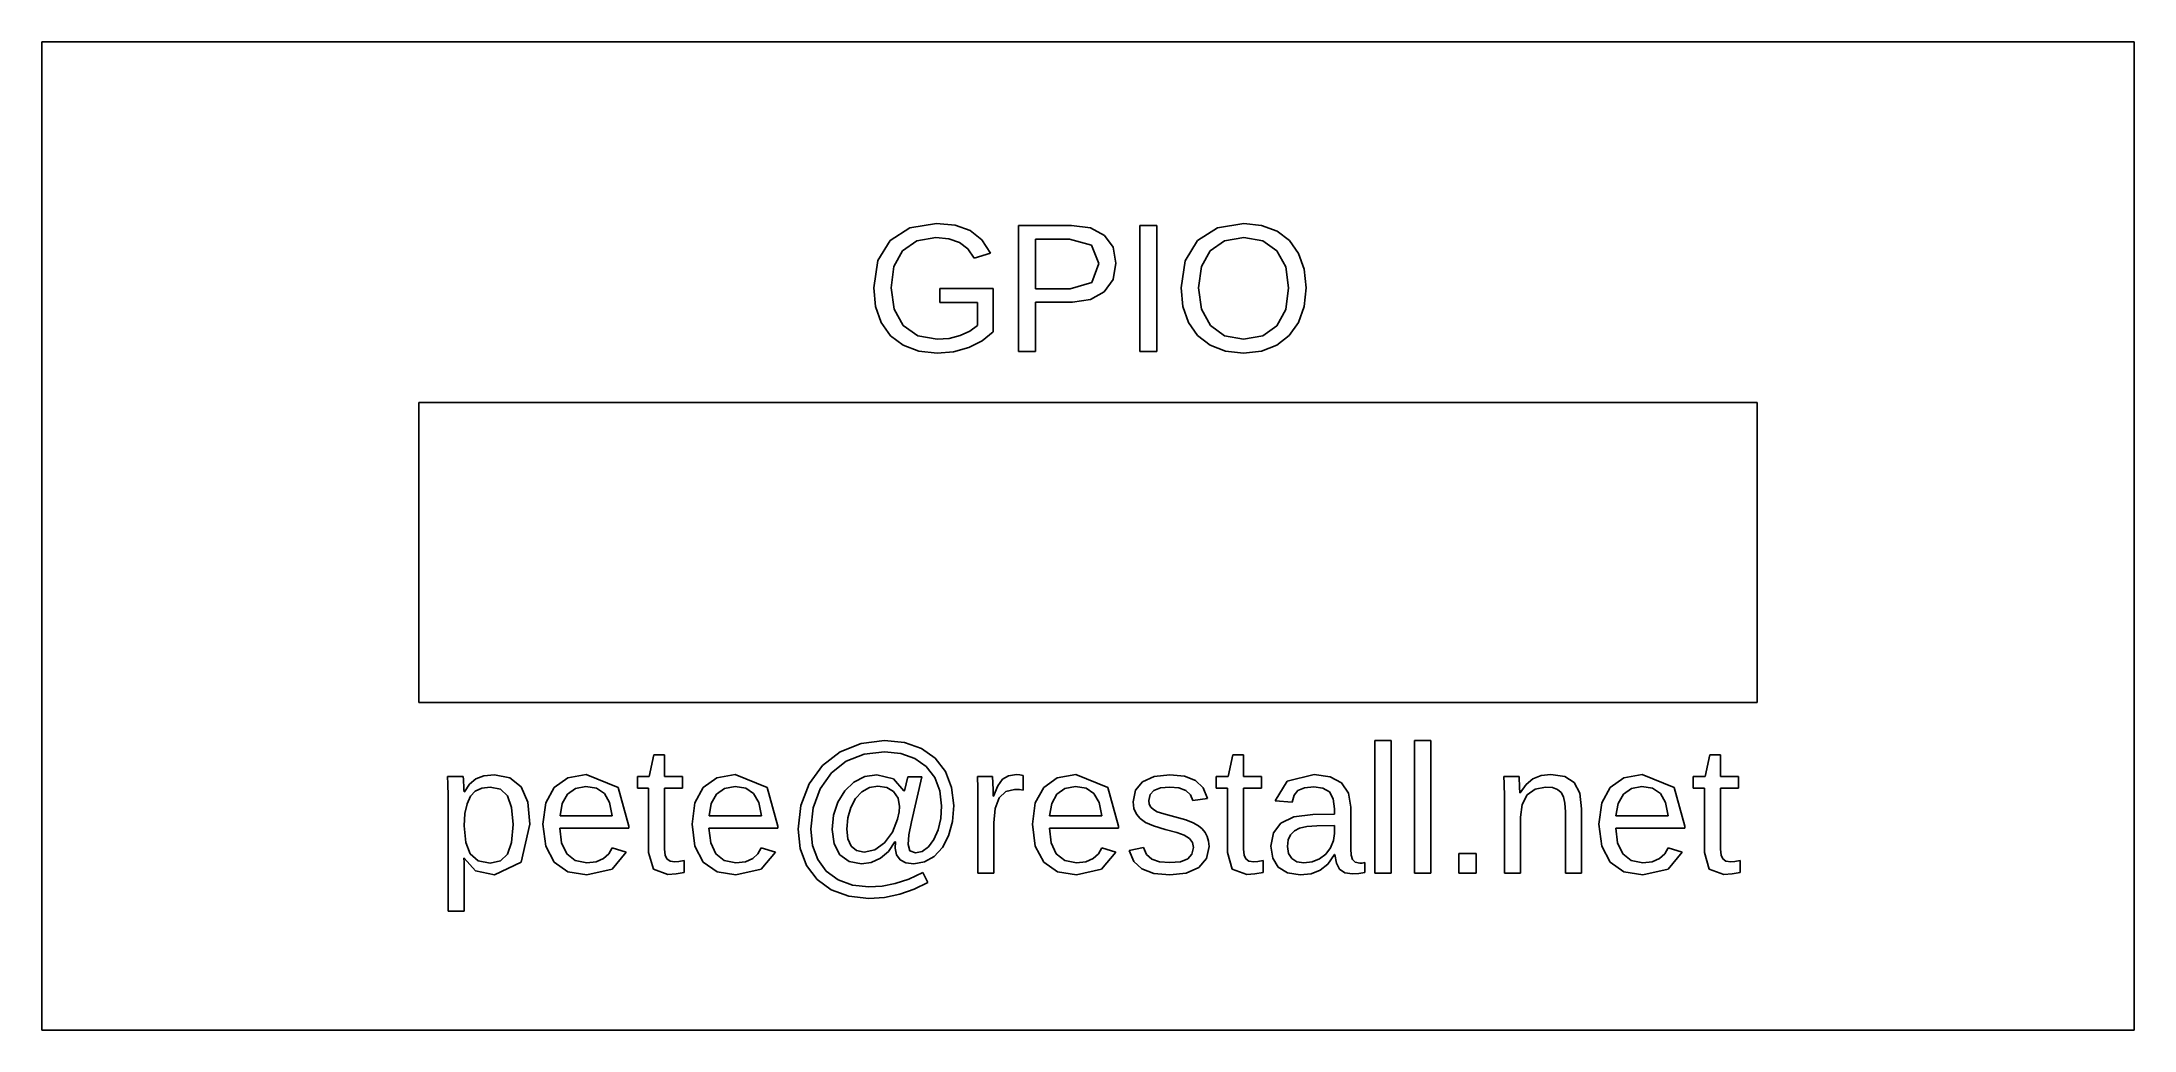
# Model space of a CAD drawing. Header units: metres. Extents: x -31.8 to 31.8, y -15 to 15.
import ezdxf

# ---------------------------------------------------------------- set-up
doc = ezdxf.new("R2010")
doc.units = ezdxf.units.M

msp = doc.modelspace()

# ---------------------------------------------------------------- linework, layer by layer
for p, q in [((31.75, 15), (-31.75, 15)), ((-31.75, 15), (-31.75, -15)), ((31.75, -15), (31.75, 15)), ((-6.37883, 8.35884), (-6.00452, 8.97391)), ((-6.00452, 8.97391), (-5.40437, 9.35637)), ((-5.19958, 8.96066), (-5.62749, 8.66058)), ((-5.40437, 9.35637), (-4.60216, 9.48386)), ((-4.61572, 9.0607), (-5.19958, 8.96066)), ((-4.22478, 9.02341), (-4.61572, 9.0607)), ((-4.60216, 9.48386), (-4.02711, 9.43028)), ((-3.90369, 8.9115), (-4.22478, 9.02341)), ((-4.02711, 9.43028), (-3.5714, 9.26958)), ((-3.64838, 8.71825), (-3.90369, 8.9115)), ((-3.5714, 9.26958), (-3.22079, 8.99088)), ((-3.22079, 8.99088), (-2.96107, 8.5833)), ((-2.10728, 5.60498), (-2.10728, 9.4269)), ((-2.10728, 9.4269), (-0.498795, 9.4269)), ((-0.561157, 9.0119), (-1.5892, 9.0119)), ((-1.5892, 9.0119), (-1.5892, 7.50374)), ((0.106079, 8.82677), (-0.561157, 9.0119)), ((-0.498795, 9.4269), (0.071487, 9.35162)), ((0.071487, 9.35162), (0.496658, 9.12578)), ((0.496658, 9.12578), (0.761139, 8.76299)), ((1.56833, 5.60498), (1.56833, 9.4269)), ((1.56833, 9.4269), (2.08641, 9.4269)), ((2.08641, 9.4269), (2.08641, 5.60498)), ((2.95157, 8.35036), (3.32793, 8.9671)), ((3.32793, 8.9671), (3.92805, 9.35468)), ((4.14304, 8.96034), (3.71036, 8.65926)), ((3.92805, 9.35468), (4.72488, 9.48386)), ((4.72488, 9.0607), (4.14304, 8.96034)), ((4.72488, 9.48386), (5.26939, 9.42587)), ((5.30231, 8.95898), (4.72488, 9.0607)), ((5.26939, 9.42587), (5.7366, 9.25194)), ((5.73256, 8.65382), (5.30231, 8.95898)), ((5.7366, 9.25194), (6.11467, 8.96745)), ((6.11467, 8.96745), (6.39168, 8.57787)), ((-6.5036, 7.53358), (-6.37883, 8.35884)), ((-5.62749, 8.66058), (-5.88992, 8.17879)), ((-3.45476, 8.43681), (-3.64838, 8.71825)), ((-2.96107, 8.5833), (-3.45476, 8.43681)), ((0.328506, 8.27138), (0.106079, 8.82677)), ((0.111511, 7.69565), (0.328506, 8.27138)), ((0.849304, 8.27678), (0.760803, 7.7899)), ((0.761139, 8.76299), (0.849304, 8.27678)), ((2.82613, 7.53358), (2.95157, 8.35036)), ((3.71036, 8.65926), (3.44183, 8.17712)), ((6.00008, 8.17032), (5.73256, 8.65382)), ((6.39168, 8.57787), (6.56157, 8.09573)), ((-5.88992, 8.17879), (-5.9774, 7.53358)), ((-0.539474, 7.50374), (0.111511, 7.69565)), ((0.760803, 7.7899), (0.4953, 7.41422)), ((3.44183, 8.17712), (3.35233, 7.53358)), ((6.08923, 7.53358), (6.00008, 8.17032)), ((6.56157, 8.09573), (6.61819, 7.53358)), ((-6.4463, 6.96565), (-6.5036, 7.53358)), ((-5.9774, 7.53358), (-5.88451, 6.88564)), ((-4.49635, 7.0833), (-4.49635, 7.5173)), ((-4.49635, 7.5173), (-2.877, 7.5173)), ((-3.3544, 7.0833), (-4.49635, 7.0833)), ((-3.3544, 6.3943), (-3.3544, 7.0833)), ((-2.877, 7.5173), (-2.877, 6.19902)), ((-1.5892, 7.50374), (-0.539474, 7.50374)), ((-0.466248, 7.09415), (-1.5892, 7.09415)), ((-1.5892, 7.09415), (-1.5892, 5.60498)), ((0.077942, 7.17416), (-0.466248, 7.09415)), ((0.4953, 7.41422), (0.077942, 7.17416)), ((2.8824, 6.96902), (2.82613, 7.53358)), ((3.35233, 7.53358), (3.44286, 6.88901)), ((6.00075, 6.87206), (6.08923, 7.53358)), ((6.61819, 7.53358), (6.56088, 6.97141)), ((-6.2744, 6.47707), (-6.4463, 6.96565)), ((-5.994, 6.08069), (-6.2744, 6.47707)), ((-5.88451, 6.88564), (-5.6058, 6.39026)), ((-5.6058, 6.39026), (-5.16296, 6.07594)), ((-3.58598, 6.21936), (-3.3544, 6.3943)), ((3.05124, 6.47974), (2.8824, 6.96902)), ((3.3269, 6.08136), (3.05124, 6.47974)), ((3.44286, 6.88901), (3.71445, 6.39294)), ((3.71445, 6.39294), (4.14674, 6.07661)), ((5.30431, 6.07323), (5.73524, 6.37938)), ((5.73524, 6.37938), (6.00075, 6.87206)), ((6.38896, 6.48383), (6.10992, 6.08575)), ((6.56088, 6.97141), (6.38896, 6.48383)), ((-5.61121, 5.78941), (-5.994, 6.08069)), ((-5.13583, 5.61041), (-5.61121, 5.78941)), ((-5.16296, 6.07594), (-4.57771, 5.97118)), ((-4.57771, 5.97118), (-4.21596, 5.99966)), ((-4.21596, 5.99966), (-3.87929, 6.0851)), ((-3.6216, 5.72026), (-4.08101, 5.59312)), ((-3.87929, 6.0851), (-3.58598, 6.21936)), ((-3.21506, 5.92471), (-3.6216, 5.72026)), ((-2.877, 6.19902), (-3.21506, 5.92471)), ((3.7036, 5.78941), (3.3269, 6.08136)), ((4.17117, 5.61041), (3.7036, 5.78941)), ((4.14674, 6.07661), (4.71944, 5.97118)), ((4.71944, 5.97118), (5.30431, 6.07323)), ((5.7312, 5.79214), (5.26398, 5.61108)), ((6.10992, 6.08575), (5.7312, 5.79214)), ((-4.57771, 5.55074), (-5.13583, 5.61041)), ((-4.08101, 5.59312), (-4.57771, 5.55074)), ((-1.5892, 5.60498), (-2.10728, 5.60498)), ((2.08641, 5.60498), (1.56833, 5.60498)), ((4.71944, 5.55074), (4.17117, 5.61041)), ((5.26398, 5.61108), (4.71944, 5.55074)), ((-20.31, -5.04999), (-20.31, 4.04999)), ((-20.31, 4.04999), (20.31, 4.04999)), ((20.31, 4.04999), (20.31, -5.04999)), ((20.31, -5.04999), (-20.31, -5.04999)), ((-7.52319, -6.55296), (-6.88777, -6.29359)), ((-6.88777, -6.29359), (-6.18048, -6.20714)), ((-6.18048, -6.20714), (-5.57152, -6.26851)), ((-5.57152, -6.26851), (-5.05208, -6.45261)), ((8.70833, -10.2325), (8.70833, -6.20714)), ((8.70833, -6.20714), (9.19658, -6.20714)), ((9.19658, -6.20714), (9.19658, -10.2325)), ((9.91368, -10.2325), (9.91368, -6.20714)), ((9.91368, -6.20714), (10.4019, -6.20714)), ((10.4019, -6.20714), (10.4019, -10.2325)), ((-13.3173, -7.29756), (-13.1735, -6.64111)), ((-13.1735, -6.64111), (-12.848, -6.64111)), ((-12.848, -6.64111), (-12.848, -7.29756)), ((-8.46036, -7.52), (-8.05721, -6.96764)), ((-8.05721, -6.96764), (-7.52319, -6.55296)), ((-7.336, -6.83916), (-7.78629, -7.19347)), ((-6.7935, -6.62148), (-7.336, -6.83916)), ((-6.17503, -6.54892), (-6.7935, -6.62148)), ((-5.68205, -6.59944), (-6.17503, -6.54892)), ((-5.25552, -6.75101), (-5.68205, -6.59944)), ((-4.90833, -6.99648), (-5.25552, -6.75101)), ((-5.05208, -6.45261), (-4.63335, -6.7486)), ((-4.63335, -6.7486), (-4.32652, -7.14565)), ((4.25148, -7.29756), (4.39529, -6.64111)), ((4.39529, -6.64111), (4.72076, -6.64111)), ((4.72076, -6.64111), (4.72076, -7.29756)), ((18.7288, -7.29756), (18.8726, -6.64111)), ((18.8726, -6.64111), (19.1981, -6.64111)), ((19.1981, -6.64111), (19.1981, -7.29756)), ((-19.4238, -7.52066), (-19.436, -7.29756)), ((-19.436, -7.29756), (-18.964, -7.29756)), ((-19.4197, -7.897), (-19.4238, -7.52066)), ((-18.964, -7.29756), (-18.9606, -7.32231)), ((-18.9606, -7.32231), (-18.9559, -7.37488)), ((-18.9559, -7.37488), (-18.9501, -7.4593)), ((-18.9501, -7.4593), (-18.9436, -7.57968)), ((-18.9436, -7.57968), (-18.9386, -7.6963)), ((-18.926, -7.76952), (-18.7748, -7.53456)), ((-18.7748, -7.53456), (-18.5815, -7.37216)), ((-18.5815, -7.37216), (-18.3333, -7.27754)), ((-18.3333, -7.27754), (-18.0173, -7.246)), ((-18.0173, -7.246), (-17.5433, -7.33687)), ((-17.5433, -7.33687), (-17.2063, -7.60948)), ((-17.2063, -7.60948), (-17.0049, -8.07671)), ((-16.2003, -7.6312), (-15.787, -7.34029)), ((-15.787, -7.34029), (-15.2279, -7.24332)), ((-15.236, -7.60408), (-15.5544, -7.66342)), ((-14.9126, -7.6573), (-15.236, -7.60408)), ((-15.2279, -7.24332), (-14.2575, -7.63324)), ((-13.6753, -7.65288), (-13.6753, -7.29756)), ((-13.6753, -7.29756), (-13.3173, -7.29756)), ((-12.848, -7.29756), (-12.3055, -7.29756)), ((-12.3055, -7.29756), (-12.3055, -7.65288)), ((-11.6757, -7.6312), (-11.2623, -7.34029)), ((-11.2623, -7.34029), (-10.7032, -7.24332)), ((-10.7113, -7.60408), (-11.0297, -7.66342)), ((-10.3879, -7.6573), (-10.7113, -7.60408)), ((-10.7032, -7.24332), (-9.73282, -7.63324)), ((-8.71362, -8.17574), (-8.46036, -7.52)), ((-7.78629, -7.19347), (-8.12808, -7.67596)), ((-7.38248, -7.73563), (-7.10275, -7.47116)), ((-7.10275, -7.47116), (-6.77113, -7.30229)), ((-6.77113, -7.30229), (-6.40564, -7.246)), ((-6.37579, -7.59052), (-6.63449, -7.63358)), ((-6.40564, -7.246), (-5.9045, -7.36942)), ((-6.10725, -7.6329), (-6.37579, -7.59052)), ((-5.9045, -7.36942), (-5.58916, -7.73969)), ((-5.57288, -7.73969), (-5.46707, -7.30568)), ((-5.46707, -7.30568), (-5.04396, -7.30568)), ((-5.04396, -7.30568), (-5.3586, -8.67821)), ((-4.65335, -7.32877), (-4.90833, -6.99648)), ((-4.4967, -7.7319), (-4.65335, -7.32877)), ((-4.32652, -7.14565), (-4.13832, -7.62915)), ((-3.34619, -7.65561), (-3.35838, -7.29756)), ((-3.35838, -7.29756), (-2.89726, -7.29756)), ((-2.89726, -7.29756), (-2.881, -7.69696)), ((-2.86473, -7.897), (-2.73929, -7.57964)), ((-2.73929, -7.57964), (-2.59622, -7.38164)), ((-2.59622, -7.38164), (-2.4131, -7.27789)), ((-2.4131, -7.27789), (-2.16762, -7.24332)), ((-2.16762, -7.24332), (-2.06929, -7.25011)), ((-2.06929, -7.25011), (-1.96957, -7.27045)), ((-1.96957, -7.27045), (-1.96957, -7.718)), ((-1.34422, -7.6312), (-0.930893, -7.34029)), ((-0.930893, -7.34029), (-0.37178, -7.24332)), ((-0.379898, -7.60408), (-0.698303, -7.66342)), ((-0.056458, -7.6573), (-0.379898, -7.60408)), ((-0.37178, -7.24332), (0.598618, -7.63324)), ((1.43945, -7.7197), (1.65407, -7.46169)), ((1.65407, -7.46169), (2.00571, -7.304)), ((2.00571, -7.304), (2.48819, -7.25143)), ((2.48819, -7.25143), (2.92387, -7.29416)), ((2.92387, -7.29416), (3.25987, -7.42232)), ((3.25987, -7.42232), (3.4935, -7.64474)), ((3.89345, -7.65288), (3.89345, -7.29756)), ((3.89345, -7.29756), (4.25148, -7.29756)), ((4.72076, -7.29756), (5.26329, -7.29756)), ((5.26329, -7.29756), (5.26329, -7.65288)), ((5.68291, -8.03535), (6.0396, -7.44133)), ((6.0396, -7.44133), (6.86011, -7.24332)), ((6.84927, -7.61491), (6.56583, -7.64273)), ((7.13138, -7.65358), (6.84927, -7.61491)), ((6.86011, -7.24332), (7.34497, -7.30673)), ((7.34497, -7.30673), (7.69283, -7.49696)), ((7.69283, -7.49696), (7.90237, -7.80717)), ((12.6332, -7.51117), (12.621, -7.29756)), ((12.621, -7.29756), (13.0821, -7.29756)), ((12.6372, -7.92416), (12.6332, -7.51117)), ((13.0821, -7.29756), (13.0848, -7.32265)), ((13.0848, -7.32265), (13.0875, -7.3708)), ((13.0875, -7.3708), (13.0906, -7.43489)), ((13.0906, -7.43489), (13.0943, -7.5078)), ((13.0943, -7.5078), (13.0987, -7.61932)), ((13.0987, -7.61932), (13.1038, -7.79936)), ((13.1119, -7.79936), (13.2933, -7.53998)), ((13.2933, -7.53998), (13.5011, -7.36945)), ((13.5011, -7.36945), (13.749, -7.27486)), ((13.749, -7.27486), (14.0505, -7.24332)), ((14.0505, -7.24332), (14.4685, -7.30333)), ((14.4685, -7.30333), (14.757, -7.48335)), ((14.757, -7.48335), (14.9249, -7.80173)), ((15.8458, -7.6312), (16.2591, -7.34029)), ((16.2591, -7.34029), (16.8182, -7.24332)), ((16.8101, -7.60408), (16.4917, -7.66342)), ((17.1335, -7.6573), (16.8101, -7.60408)), ((16.8182, -7.24332), (17.7886, -7.63324)), ((18.3708, -7.65288), (18.3708, -7.29756)), ((18.3708, -7.29756), (18.7288, -7.29756)), ((19.1981, -7.29756), (19.7406, -7.29756)), ((19.7406, -7.29756), (19.7406, -7.65288)), ((-19.4197, -11.3853), (-19.4197, -7.897)), ((-18.9386, -7.6963), (-18.9369, -7.76952)), ((-18.9369, -7.76952), (-18.926, -7.76952)), ((-18.846, -8.12624), (-18.9101, -8.42427)), ((-18.7409, -7.90141), (-18.846, -8.12624)), ((-18.5965, -7.74512), (-18.7409, -7.90141)), ((-18.4008, -7.65356), (-18.5965, -7.74512)), ((-18.1421, -7.62305), (-18.4008, -7.65356)), ((-17.8302, -7.68883), (-18.1421, -7.62305)), ((-17.6159, -7.88615), (-17.8302, -7.68883)), ((-17.4918, -8.23676), (-17.6159, -7.88615)), ((-17.4504, -8.76231), (-17.4918, -8.23676)), ((-17.0049, -8.07671), (-16.9377, -8.75143)), ((-16.5407, -8.74603), (-16.4556, -8.10385)), ((-16.4556, -8.10385), (-16.2003, -7.6312)), ((-15.9586, -8.12318), (-16.0226, -8.49376)), ((-15.7989, -7.84145), (-15.9586, -8.12318)), ((-15.5544, -7.66342), (-15.7989, -7.84145)), ((-14.6745, -7.817), (-14.9126, -7.6573)), ((-14.5179, -8.09265), (-14.6745, -7.817)), ((-14.4386, -8.49376), (-14.5179, -8.09265)), ((-14.2575, -7.63324), (-13.934, -8.80299)), ((-13.3362, -7.65288), (-13.6753, -7.65288)), ((-13.3362, -9.61131), (-13.3362, -7.65288)), ((-12.3055, -7.65288), (-12.848, -7.65288)), ((-12.848, -7.65288), (-12.848, -9.50552)), ((-12.0161, -8.74603), (-11.931, -8.10385)), ((-11.931, -8.10385), (-11.6757, -7.6312)), ((-11.4339, -8.12318), (-11.498, -8.49376)), ((-11.2742, -7.84145), (-11.4339, -8.12318)), ((-11.0297, -7.66342), (-11.2742, -7.84145)), ((-10.1499, -7.817), (-10.3879, -7.6573)), ((-9.99324, -8.09265), (-10.1499, -7.817)), ((-9.91391, -8.49376), (-9.99324, -8.09265)), ((-9.73282, -7.63324), (-9.40935, -8.80299)), ((-8.79803, -8.90063), (-8.71362, -8.17574)), ((-8.12808, -7.67596), (-8.34372, -8.25542)), ((-7.72354, -8.47681), (-7.59236, -8.07877)), ((-7.59236, -8.07877), (-7.38248, -7.73563)), ((-7.19768, -8.24016), (-7.28922, -8.55786)), ((-7.05289, -7.96823), (-7.19768, -8.24016)), ((-6.86267, -7.76276), (-7.05289, -7.96823)), ((-6.63449, -7.63358), (-6.86267, -7.76276)), ((-5.89839, -7.76004), (-6.10725, -7.6329)), ((-5.76411, -7.95634), (-5.89839, -7.76004)), ((-5.71936, -8.20624), (-5.76411, -7.95634)), ((-5.73495, -8.37645), (-5.71936, -8.20624)), ((-5.58916, -7.73969), (-5.57288, -7.73969)), ((-4.44447, -8.18996), (-4.4967, -7.7319)), ((-4.47093, -8.57108), (-4.44447, -8.18996)), ((-4.13832, -7.62915), (-4.07559, -8.18456)), ((-4.07559, -8.18456), (-4.11459, -8.66501)), ((-3.34213, -7.98112), (-3.34619, -7.65561)), ((-3.34213, -10.2325), (-3.34213, -7.98112)), ((-2.881, -7.69696), (-2.87558, -7.897)), ((-2.87558, -7.897), (-2.86473, -7.897)), ((-2.69382, -7.95264), (-2.81384, -8.271)), ((-2.49783, -7.75632), (-2.69382, -7.95264)), ((-2.22998, -7.69089), (-2.49783, -7.75632)), ((-2.08351, -7.69766), (-2.22998, -7.69089)), ((-1.96957, -7.718), (-2.08351, -7.69766)), ((-1.68462, -8.74603), (-1.59952, -8.10385)), ((-1.59952, -8.10385), (-1.34422, -7.6312)), ((-1.10246, -8.12318), (-1.16653, -8.49376)), ((-0.94278, -7.84145), (-1.10246, -8.12318)), ((-0.698303, -7.66342), (-0.94278, -7.84145)), ((0.181534, -7.817), (-0.056458, -7.6573)), ((0.338181, -8.09265), (0.181534, -7.817)), ((0.417526, -8.49376), (0.338181, -8.09265)), ((0.598618, -7.63324), (0.922089, -8.80299)), ((1.3679, -8.07332), (1.43945, -7.7197)), ((1.39301, -8.27338), (1.3679, -8.07332)), ((1.88193, -7.84685), (1.84259, -8.02452)), ((1.84259, -8.02452), (1.85886, -8.13844)), ((1.85886, -8.13844), (1.90767, -8.23068)), ((1.99991, -7.72072), (1.88193, -7.84685)), ((1.90767, -8.23068), (1.98839, -8.30594)), ((2.20067, -7.64545), (1.99991, -7.72072)), ((2.48819, -7.62036), (2.20067, -7.64545)), ((2.75638, -7.64647), (2.48819, -7.62036)), ((2.96423, -7.72481), (2.75638, -7.64647)), ((3.10767, -7.85193), (2.96423, -7.72481)), ((3.18259, -8.02452), (3.10767, -7.85193)), ((3.62199, -7.97025), (3.18259, -8.02452)), ((3.4935, -7.64474), (3.62199, -7.97025)), ((4.23253, -7.65288), (3.89345, -7.65288)), ((4.23253, -9.61131), (4.23253, -7.65288)), ((5.26329, -7.65288), (4.72076, -7.65288)), ((4.72076, -7.65288), (4.72076, -9.50552)), ((6.19283, -8.08148), (5.68291, -8.03535)), ((6.25252, -7.87059), (6.19283, -8.08148)), ((6.37187, -7.72617), (6.25252, -7.87059)), ((6.56583, -7.64273), (6.37187, -7.72617)), ((7.32668, -7.76956), (7.13138, -7.65358)), ((7.44061, -7.97502), (7.32668, -7.76956)), ((7.47859, -8.2822), (7.44061, -7.97502)), ((7.90237, -7.80717), (7.97223, -8.23064)), ((7.97223, -8.23064), (7.97223, -9.49467)), ((12.6372, -10.2325), (12.6372, -7.92416)), ((13.1038, -7.79936), (13.1119, -7.79936)), ((13.1764, -8.14996), (13.1255, -8.53175)), ((13.3289, -7.86176), (13.1764, -8.14996)), ((13.5697, -7.68071), (13.3289, -7.86176)), ((13.885, -7.62036), (13.5697, -7.68071)), ((14.0972, -7.63799), (13.885, -7.62036)), ((14.2511, -7.69089), (14.0972, -7.63799)), ((14.359, -7.78378), (14.2511, -7.69089)), ((14.4329, -7.92145), (14.359, -7.78378)), ((14.4756, -8.11403), (14.4329, -7.92145)), ((14.4899, -8.37172), (14.4756, -8.11403)), ((14.9249, -7.80173), (14.9808, -8.27676)), ((15.5054, -8.74603), (15.5905, -8.10385)), ((15.5905, -8.10385), (15.8458, -7.6312)), ((16.0875, -8.12318), (16.0235, -8.49376)), ((16.2472, -7.84145), (16.0875, -8.12318)), ((16.4917, -7.66342), (16.2472, -7.84145)), ((17.3715, -7.817), (17.1335, -7.6573)), ((17.5282, -8.09265), (17.3715, -7.817)), ((17.6075, -8.49376), (17.5282, -8.09265)), ((17.7886, -7.63324), (18.1121, -8.80299)), ((18.7098, -7.65288), (18.3708, -7.65288)), ((18.7098, -9.61131), (18.7098, -7.65288)), ((19.7406, -7.65288), (19.1981, -7.65288)), ((19.1981, -7.65288), (19.1981, -9.50552)), ((-18.9101, -8.42427), (-18.9315, -8.80028)), ((-18.9315, -8.80028), (-18.8853, -9.30209)), ((-17.4921, -9.30109), (-17.4504, -8.76231)), ((-16.9377, -8.75143), (-17.2076, -9.90289)), ((-16.4556, -9.4167), (-16.5407, -8.74603)), ((-13.934, -8.86809), (-16.0281, -8.86809)), ((-16.0281, -8.86809), (-15.9759, -9.31497)), ((-16.0226, -8.49376), (-14.4386, -8.49376)), ((-13.934, -8.80299), (-13.934, -8.86809)), ((-11.931, -9.4167), (-12.0161, -8.74603)), ((-9.40935, -8.86809), (-11.5034, -8.86809)), ((-11.5034, -8.86809), (-11.4512, -9.31497)), ((-11.498, -8.49376), (-9.91391, -8.49376)), ((-9.40935, -8.80299), (-9.40935, -8.86809)), ((-8.34372, -8.25542), (-8.4156, -8.90063)), ((-7.76727, -8.90608), (-7.72354, -8.47681)), ((-7.28922, -8.55786), (-7.31972, -8.90063)), ((-5.93365, -8.99014), (-5.78175, -8.59956)), ((-5.78175, -8.59956), (-5.73495, -8.37645)), ((-5.3586, -8.67821), (-5.43387, -9.0722)), ((-4.55028, -8.91692), (-4.47093, -8.57108)), ((-4.11459, -8.66501), (-4.23155, -9.09732)), ((-2.81384, -8.271), (-2.85385, -8.70264)), ((-2.85385, -8.70264), (-2.85385, -10.2325)), ((-1.59952, -9.4167), (-1.68462, -8.74603)), ((0.922089, -8.86809), (-1.17198, -8.86809)), ((-1.17198, -8.86809), (-1.11977, -9.31497)), ((-1.16653, -8.49376), (0.417526, -8.49376)), ((0.922089, -8.80299), (0.922089, -8.86809)), ((1.46828, -8.43951), (1.39301, -8.27338)), ((1.58797, -8.57753), (1.46828, -8.43951)), ((1.74631, -8.69316), (1.58797, -8.57753)), ((1.98468, -8.79858), (1.74631, -8.69316)), ((2.34444, -8.90608), (1.98468, -8.79858)), ((1.98839, -8.30594), (2.10027, -8.369)), ((2.10027, -8.369), (2.29831, -8.43681)), ((2.29831, -8.43681), (2.63739, -8.52632)), ((2.63739, -8.52632), (2.97102, -8.62024)), ((2.97102, -8.62024), (3.19615, -8.70673)), ((3.19615, -8.70673), (3.34906, -8.79385)), ((3.34906, -8.79385), (3.46603, -8.8898)), ((3.46603, -8.8898), (3.55385, -8.99796)), ((5.62764, -9.0105), (5.85243, -8.71349)), ((5.85243, -8.71349), (6.24403, -8.52632)), ((6.24403, -8.52632), (6.81943, -8.45308)), ((6.42203, -8.8654), (6.26506, -8.94812)), ((6.64142, -8.8152), (6.42203, -8.8654)), ((6.94423, -8.79485), (6.64142, -8.8152)), ((6.81943, -8.45308), (7.47859, -8.44225)), ((7.47859, -8.784), (6.94423, -8.79485)), ((7.47859, -8.44225), (7.47859, -8.2822)), ((7.47859, -9.02541), (7.47859, -8.784)), ((13.1255, -8.53175), (13.1255, -10.2325)), ((14.4899, -10.2325), (14.4899, -8.37172)), ((14.9808, -8.27676), (14.9808, -10.2325)), ((15.5905, -9.4167), (15.5054, -8.74603)), ((18.1121, -8.86809), (16.018, -8.86809)), ((16.018, -8.86809), (16.0702, -9.31497)), ((16.0235, -8.49376), (17.6075, -8.49376)), ((18.1121, -8.80299), (18.1121, -8.86809)), ((-18.8853, -9.30209), (-18.747, -9.65199)), ((-17.6172, -9.6588), (-17.4921, -9.30109)), ((-16.2003, -9.89883), (-16.4556, -9.4167)), ((-15.9759, -9.31497), (-15.8192, -9.64661)), ((-14.5399, -9.64862), (-14.4412, -9.47028)), ((-14.4412, -9.47028), (-14.0127, -9.59232)), ((-12.848, -9.50552), (-12.8307, -9.68558)), ((-11.6757, -9.89883), (-11.931, -9.4167)), ((-11.4512, -9.31497), (-11.2946, -9.64661)), ((-10.0153, -9.64862), (-9.91658, -9.47028)), ((-9.91658, -9.47028), (-9.48802, -9.59232)), ((-8.73328, -9.48824), (-8.79803, -8.90063)), ((-8.539, -10.0033), (-8.73328, -9.48824)), ((-8.4156, -8.90063), (-8.36237, -9.39331)), ((-8.36237, -9.39331), (-8.20268, -9.82428)), ((-7.70863, -9.34348), (-7.76727, -8.90608)), ((-7.53268, -9.67372), (-7.70863, -9.34348)), ((-7.31972, -8.90063), (-7.28751, -9.19089)), ((-7.28751, -9.19089), (-7.19087, -9.4106)), ((-7.19087, -9.4106), (-7.02711, -9.54893)), ((-6.79352, -9.59505), (-6.46869, -9.52383)), ((-6.46869, -9.52383), (-6.17236, -9.31024)), ((-6.17236, -9.31024), (-5.93365, -8.99014)), ((-5.85768, -9.28313), (-6.05807, -9.57504)), ((-5.84143, -9.28313), (-5.85768, -9.28313)), ((-5.84956, -9.47296), (-5.84143, -9.28313)), ((-5.81294, -9.68184), (-5.84956, -9.47296)), ((-5.43387, -9.0722), (-5.45895, -9.36449)), ((-5.45895, -9.36449), (-5.40402, -9.55569)), ((-5.03072, -9.57265), (-4.83916, -9.43228)), ((-4.83916, -9.43228), (-4.67538, -9.20985)), ((-4.67538, -9.20985), (-4.55028, -8.91692)), ((-4.41805, -9.45908), (-4.66556, -9.72797)), ((-4.23155, -9.09732), (-4.41805, -9.45908)), ((-1.34422, -9.89883), (-1.59952, -9.4167)), ((-1.11977, -9.31497), (-0.963135, -9.64661)), ((0.316162, -9.64862), (0.414841, -9.47028)), ((0.414841, -9.47028), (0.843414, -9.59232)), ((1.25127, -9.54352), (1.68259, -9.4594)), ((1.68259, -9.4594), (1.77818, -9.66386)), ((2.69435, -8.99828), (2.34444, -8.90608)), ((2.92354, -9.07829), (2.69435, -8.99828)), ((3.07951, -9.17732), (2.92354, -9.07829)), ((3.16904, -9.30208), (3.07951, -9.17732)), ((3.15581, -9.65878), (3.19887, -9.4594)), ((3.19887, -9.4594), (3.16904, -9.30208)), ((3.55385, -8.99796), (3.61928, -9.12172)), ((3.67355, -9.42145), (3.59521, -9.78899)), ((3.61928, -9.12172), (3.65999, -9.26244)), ((3.65999, -9.26244), (3.67355, -9.42145)), ((4.72076, -9.50552), (4.73805, -9.68558)), ((5.5527, -9.41331), (5.62764, -9.0105)), ((5.60831, -9.77676), (5.5527, -9.41331)), ((6.07825, -9.22275), (6.0545, -9.42145)), ((6.0545, -9.42145), (6.08672, -9.63303)), ((6.14943, -9.06612), (6.07825, -9.22275)), ((6.26506, -8.94812), (6.14943, -9.06612)), ((7.21512, -9.65369), (7.35786, -9.46349)), ((7.35786, -9.46349), (7.44841, -9.2475)), ((7.44841, -9.2475), (7.47859, -9.02541)), ((7.97223, -9.49467), (7.98647, -9.68491)), ((15.8458, -9.89883), (15.5905, -9.4167)), ((16.0702, -9.31497), (16.2269, -9.64661)), ((17.5062, -9.64862), (17.6048, -9.47028)), ((17.6048, -9.47028), (18.0334, -9.59232)), ((19.1981, -9.50552), (19.2154, -9.68558)), ((-18.9287, -9.77676), (-18.9423, -9.77676)), ((-18.9423, -9.77676), (-18.9342, -9.90291)), ((-18.9342, -9.90291), (-18.9315, -10.2379)), ((-18.5842, -10.1592), (-18.9287, -9.77676)), ((-18.747, -9.65199), (-18.5049, -9.85747)), ((-18.0173, -10.2867), (-18.5842, -10.1592)), ((-18.5049, -9.85747), (-18.1475, -9.92596)), ((-18.1475, -9.92596), (-17.8332, -9.85918)), ((-17.2076, -9.90289), (-18.0173, -10.2867)), ((-17.8332, -9.85918), (-17.6172, -9.6588)), ((-15.7822, -10.1897), (-16.2003, -9.89883)), ((-15.8192, -9.64661), (-15.5622, -9.85207)), ((-15.5622, -9.85207), (-15.2089, -9.92056)), ((-15.2089, -9.92056), (-14.923, -9.88869)), ((-14.4433, -10.1131), (-15.2089, -10.2867)), ((-14.923, -9.88869), (-14.7003, -9.79308)), ((-14.7003, -9.79308), (-14.5399, -9.64862)), ((-14.0127, -9.59232), (-14.4433, -10.1131)), ((-13.1898, -10.1097), (-13.3362, -9.61131)), ((-12.7504, -10.2759), (-13.1898, -10.1097)), ((-12.8307, -9.68558), (-12.7788, -9.80257)), ((-12.7788, -9.80257), (-12.6842, -9.86664)), ((-12.6842, -9.86664), (-12.5388, -9.888)), ((-12.5388, -9.888), (-12.4194, -9.87849)), ((-12.4194, -9.87849), (-12.2567, -9.85001)), ((-12.2567, -9.85001), (-12.2567, -10.2108)), ((-11.2576, -10.1897), (-11.6757, -9.89883)), ((-11.2946, -9.64661), (-11.0376, -9.85207)), ((-11.0376, -9.85207), (-10.6842, -9.92056)), ((-10.6842, -9.92056), (-10.3984, -9.88869)), ((-9.91864, -10.1131), (-10.6842, -10.2867)), ((-10.3984, -9.88869), (-10.1757, -9.79308)), ((-10.1757, -9.79308), (-10.0153, -9.64862)), ((-9.48802, -9.59232), (-9.91864, -10.1131)), ((-8.22232, -10.4271), (-8.539, -10.0033)), ((-8.20268, -9.82428), (-7.94226, -10.1779)), ((-7.25023, -9.8812), (-7.53268, -9.67372)), ((-6.87216, -9.95036), (-7.25023, -9.8812)), ((-7.02711, -9.54893), (-6.79352, -9.59505)), ((-6.57616, -9.90866), (-6.87216, -9.95036)), ((-6.30119, -9.78355), (-6.57616, -9.90866)), ((-6.05807, -9.57504), (-6.30119, -9.78355)), ((-5.70308, -9.83104), (-5.81294, -9.68184)), ((-5.52609, -9.92053), (-5.70308, -9.83104)), ((-5.28807, -9.95036), (-5.52609, -9.92053)), ((-5.40402, -9.55569), (-5.23924, -9.61945)), ((-4.96021, -9.89476), (-5.28807, -9.95036)), ((-5.23924, -9.61945), (-5.03072, -9.57265)), ((-4.66556, -9.72797), (-4.96021, -9.89476)), ((-0.926132, -10.1897), (-1.34422, -9.89883)), ((-0.963135, -9.64661), (-0.7061, -9.85207)), ((-0.7061, -9.85207), (-0.352783, -9.92056)), ((-0.352783, -9.92056), (-0.066956, -9.88869)), ((0.412796, -10.1131), (-0.352783, -10.2867)), ((-0.066956, -9.88869), (0.155762, -9.79308)), ((0.155762, -9.79308), (0.316162, -9.64862)), ((0.843414, -9.59232), (0.412796, -10.1131)), ((1.39267, -9.87546), (1.25127, -9.54352)), ((1.63779, -10.1064), (1.39267, -9.87546)), ((1.99756, -10.2416), (1.63779, -10.1064)), ((1.77818, -9.66386), (1.94023, -9.80528)), ((1.94023, -9.80528), (2.17352, -9.88766)), ((2.17352, -9.88766), (2.48276, -9.91512)), ((2.48276, -9.91512), (2.80453, -9.88664)), ((2.80453, -9.88664), (3.02663, -9.80119)), ((3.36023, -10.0616), (2.98422, -10.2304)), ((3.02663, -9.80119), (3.15581, -9.65878)), ((3.59521, -9.78899), (3.36023, -10.0616)), ((4.379, -10.1097), (4.23253, -9.61131)), ((4.81841, -10.2759), (4.379, -10.1097)), ((4.73805, -9.68558), (4.78993, -9.80257)), ((4.78993, -9.80257), (4.88452, -9.86664)), ((4.88452, -9.86664), (5.03001, -9.888)), ((5.03001, -9.888), (5.14935, -9.87849)), ((5.14935, -9.87849), (5.31209, -9.85001)), ((5.31209, -9.85001), (5.31209, -10.2108)), ((5.77512, -10.0534), (5.60831, -9.77676)), ((6.05247, -10.2284), (5.77512, -10.0534)), ((6.08672, -9.63303), (6.18335, -9.79036)), ((6.18335, -9.79036), (6.33966, -9.88802)), ((6.33966, -9.88802), (6.55092, -9.92056)), ((6.55092, -9.92056), (6.8045, -9.89005)), ((7.04323, -10.147), (6.76823, -10.2518)), ((6.8045, -9.89005), (7.02827, -9.79848)), ((7.02827, -9.79848), (7.21512, -9.65369)), ((7.27617, -9.95819), (7.04323, -10.147)), ((7.47859, -9.67101), (7.27617, -9.95819)), ((7.49483, -9.67101), (7.47859, -9.67101)), ((7.53789, -9.93445), (7.49483, -9.67101)), ((7.63451, -10.1172), (7.53789, -9.93445)), ((7.79491, -10.224), (7.63451, -10.1172)), ((7.98647, -9.68491), (8.02919, -9.82156)), ((8.02919, -9.82156), (8.11195, -9.90395)), ((8.11195, -9.90395), (8.24623, -9.9314)), ((8.24623, -9.9314), (8.32149, -9.92665)), ((8.32149, -9.92665), (8.40623, -9.9124)), ((8.40623, -9.9124), (8.40623, -10.2162)), ((11.252, -10.2325), (11.252, -9.63844)), ((11.252, -9.63844), (11.7809, -9.63844)), ((11.7809, -9.63844), (11.7809, -10.2325)), ((16.2639, -10.1897), (15.8458, -9.89883)), ((16.2269, -9.64661), (16.4839, -9.85207)), ((16.4839, -9.85207), (16.8372, -9.92056)), ((16.8372, -9.92056), (17.123, -9.88869)), ((17.6028, -10.1131), (16.8372, -10.2867)), ((17.123, -9.88869), (17.3458, -9.79308)), ((17.3458, -9.79308), (17.5062, -9.64862)), ((18.0334, -9.59232), (17.6028, -10.1131)), ((18.8563, -10.1097), (18.7098, -9.61131)), ((19.2957, -10.2759), (18.8563, -10.1097)), ((19.2154, -9.68558), (19.2672, -9.80257)), ((19.2672, -9.80257), (19.3618, -9.86664)), ((19.3618, -9.86664), (19.5073, -9.888)), ((19.5073, -9.888), (19.6266, -9.87849)), ((19.6266, -9.87849), (19.7894, -9.85001)), ((19.7894, -9.85001), (19.7894, -10.2108)), ((-18.9315, -10.2379), (-18.9315, -11.3853)), ((-15.2089, -10.2867), (-15.7822, -10.1897)), ((-12.5008, -10.2596), (-12.7504, -10.2759)), ((-12.2567, -10.2108), (-12.5008, -10.2596)), ((-10.6842, -10.2867), (-11.2576, -10.1897)), ((-7.79036, -10.7411), (-8.22232, -10.4271)), ((-7.94226, -10.1779), (-7.58691, -10.4386)), ((-7.25974, -10.9354), (-7.79036, -10.7411)), ((-7.58691, -10.4386), (-7.15054, -10.5993)), ((-7.15054, -10.5993), (-6.64703, -10.6529)), ((-6.64703, -10.6529), (-6.25101, -10.6275)), ((-6.25101, -10.6275), (-5.84956, -10.5512)), ((-5.84956, -10.5512), (-5.43794, -10.4159)), ((-5.27213, -10.7251), (-5.71527, -10.8767)), ((-5.43794, -10.4159), (-5.0114, -10.2135)), ((-4.8622, -10.5173), (-5.27213, -10.7251)), ((-5.0114, -10.2135), (-4.8622, -10.5173)), ((-2.85385, -10.2325), (-3.34213, -10.2325)), ((-0.352783, -10.2867), (-0.926132, -10.1897)), ((2.48276, -10.2867), (1.99756, -10.2416)), ((2.98422, -10.2304), (2.48276, -10.2867)), ((5.06796, -10.2596), (4.81841, -10.2759)), ((5.31209, -10.2108), (5.06796, -10.2596)), ((6.43967, -10.2867), (6.05247, -10.2284)), ((6.76823, -10.2518), (6.43967, -10.2867)), ((8.02924, -10.2596), (7.79491, -10.224)), ((8.21976, -10.2487), (8.02924, -10.2596)), ((8.40623, -10.2162), (8.21976, -10.2487)), ((9.19658, -10.2325), (8.70833, -10.2325)), ((10.4019, -10.2325), (9.91368, -10.2325)), ((11.7809, -10.2325), (11.252, -10.2325)), ((13.1255, -10.2325), (12.6372, -10.2325)), ((14.9808, -10.2325), (14.4899, -10.2325)), ((16.8372, -10.2867), (16.2639, -10.1897)), ((19.5453, -10.2596), (19.2957, -10.2759)), ((19.7894, -10.2108), (19.5453, -10.2596)), ((-18.9315, -11.3853), (-19.4197, -11.3853)), ((-6.64703, -11.0001), (-7.25974, -10.9354)), ((-6.1781, -10.9693), (-6.64703, -11.0001)), ((-5.71527, -10.8767), (-6.1781, -10.9693)), ((-31.75, -15), (31.75, -15))]:
    msp.add_line(p, q)

doc.saveas('drawing.dxf')
